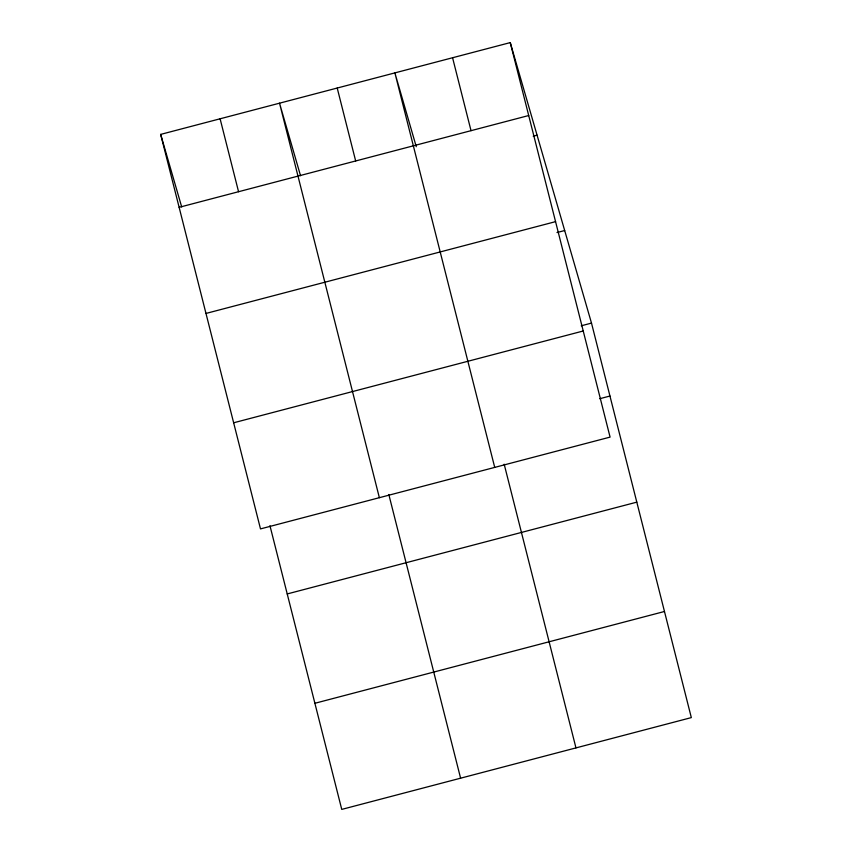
<?xml version="1.0" encoding="UTF-8"?>
<svg xmlns="http://www.w3.org/2000/svg" width="852" height="852" viewBox="0 0 852 852"><rect width="100%" height="100%" fill="white"/><g stroke="black" fill="none" stroke-linecap="round" stroke-linejoin="round"><path stroke-width="1.28" d="M510.252 42.6L610.085 437.108L260.499 528.9L160.677 134.392L510.252 42.6L591.501 323.1L691.323 717.608L341.748 809.4L269.956 525.716M179.133 207.324L528.709 115.531M533.224 136.171L537.069 135.17M205.982 313.44L555.568 221.648M556.995 232.553L564.684 230.53M581.245 325.794L591.501 323.1M233.65 422.784L583.226 330.991M599.702 398.725L609.947 396.031M287.22 593.94L636.806 502.147M314.889 703.283L664.475 611.491M416.266 146.693L394.891 72.889L494.724 467.407M300.543 175.736L279.531 103.177L379.364 497.696M160.677 134.392L181.689 206.94M452.572 57.744L471.028 130.675M504.182 464.223L575.963 747.896M337.211 88.033L355.667 160.964M388.821 494.511L460.602 778.196M220.104 118.79L238.56 191.721"/></g></svg>
